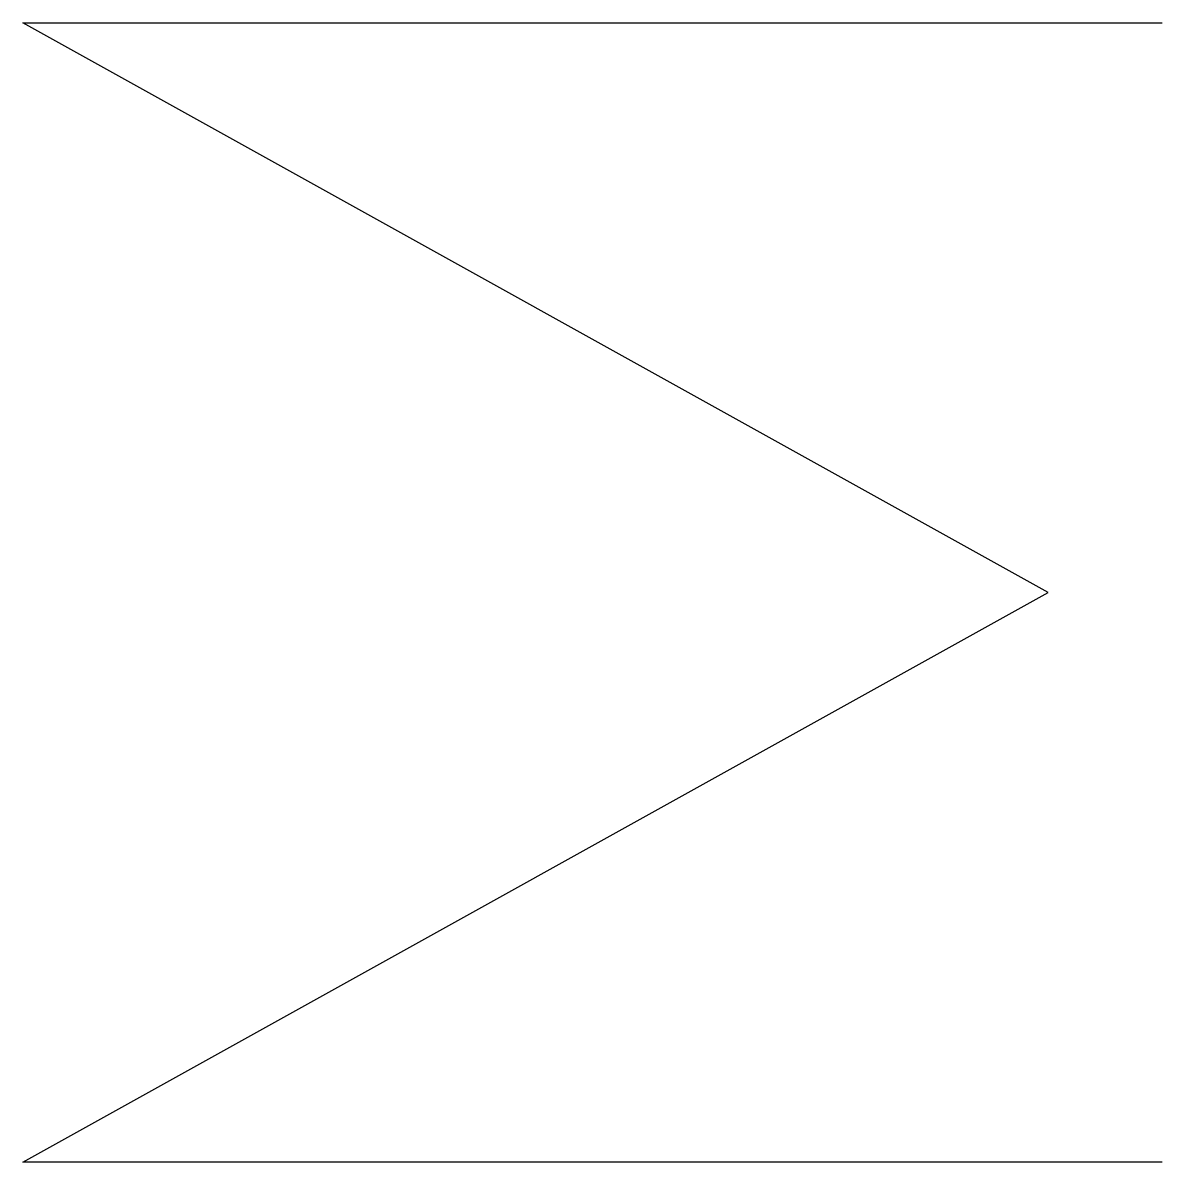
# Model space of a CAD drawing. Header units: millimetres. Extents: x 300 to 400, y 300 to 400.
import ezdxf

# ---------------------------------------------------------------- set-up
doc = ezdxf.new("R2010")
doc.units = ezdxf.units.MM
doc.header["$MEASUREMENT"] = 0
doc.layers.add('Default', color=7, linetype='Continuous', true_color=0x000000)

msp = doc.modelspace()

# ---------------------------------------------------------------- linework, layer by layer
at = {"layer": 'Default'}
msp.add_lwpolyline([(400, 300), (300, 300), (390, 350), (300, 400), (400, 400)], dxfattribs=at)

doc.saveas('drawing.dxf')
